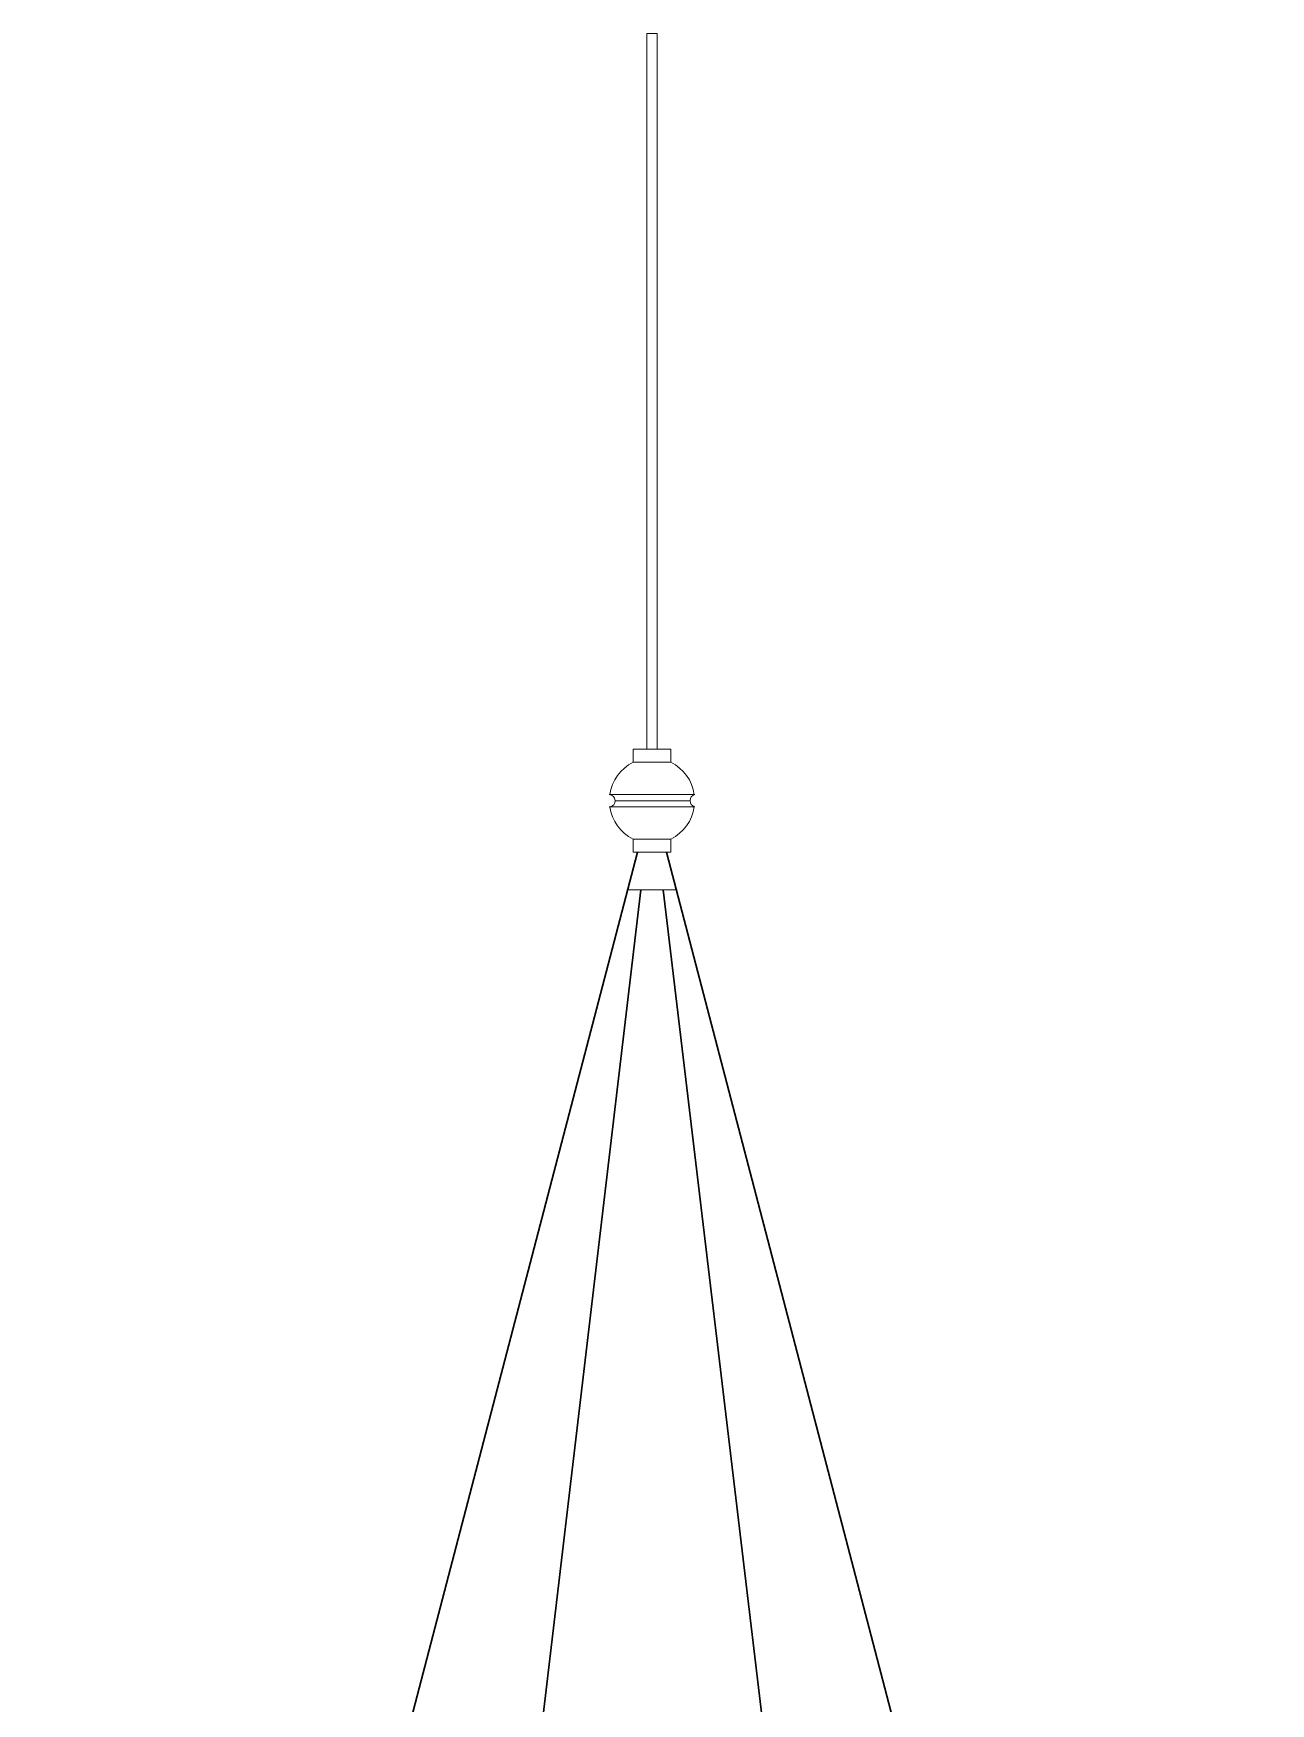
# Model space of a CAD drawing. Header units: millimetres. Extents: x 159 to 5807, y 71 to 6378.
# Drawn here: x 858.9 to 1086.1, y 5979.7 to 6286.3 of the extents above; entities that cross this region are included whole.
import ezdxf

# ---------------------------------------------------------------- set-up
doc = ezdxf.new("R2010")
doc.units = ezdxf.units.MM
doc.layers.add('fasad', color=251, linetype='Continuous', lineweight=15)

msp = doc.modelspace()

# ---------------------------------------------------------------- linework, layer by layer
at = {"layer": 'fasad'}
for p, q in [((964.6606, 6146.5272), (980.3491, 6146.5272)), ((964.6606, 6144.2941), (980.3491, 6144.2941)), ((965.7438, 6145.4107), (979.4816, 6145.4107)), ((968.0565, 6129.0422), (976.9532, 6129.0422))]:
    msp.add_line(p, q, dxfattribs=at)
at = {"layer": 'fasad', "lineweight": 30}
for p, q in [((858.9489, 5711.5553), (969.8707, 6135.9842)), ((975.139, 6135.9842), (1086.0608, 5711.5553)), ((970.4847, 6129.0422), (920.9363, 5711.5553)), ((1024.4896, 5711.5553), (974.5413, 6129.0422))]:
    msp.add_line(p, q, dxfattribs=at)
at = {"layer": 'fasad'}
for points in [[(971.5642, 6154.8372), (973.4455, 6154.8372), (973.4455, 6286.2503), (971.5642, 6286.2503)], [(969.0549, 6154.8372), (975.9548, 6154.8372), (975.9548, 6152.4517), (969.0549, 6152.4517)], [(969.0549, 6135.9842), (975.9548, 6135.9842), (975.9548, 6138.3696), (969.0549, 6138.3696)]]:
    msp.add_lwpolyline(points, close=True, dxfattribs=at)
for centre, radius, start, end in [((972.5049, 6145.4107), 7.8443, 116.09143, 171.856642), ((972.5049, 6145.4107), 7.8443, 8.01783, 63.90857), ((964.6239, 6145.4079), 1.1199, 275.974825, 88.122004), ((972.5049, 6145.4107), 7.8443, 188.183213, 243.90857), ((972.5049, 6145.4107), 7.8443, 296.09143, 351.98217), ((980.6339, 6145.4107), 1.1523, 104.309058, 255.690942)]:
    msp.add_arc(centre, radius, start, end, dxfattribs=at)

doc.saveas('drawing.dxf')
